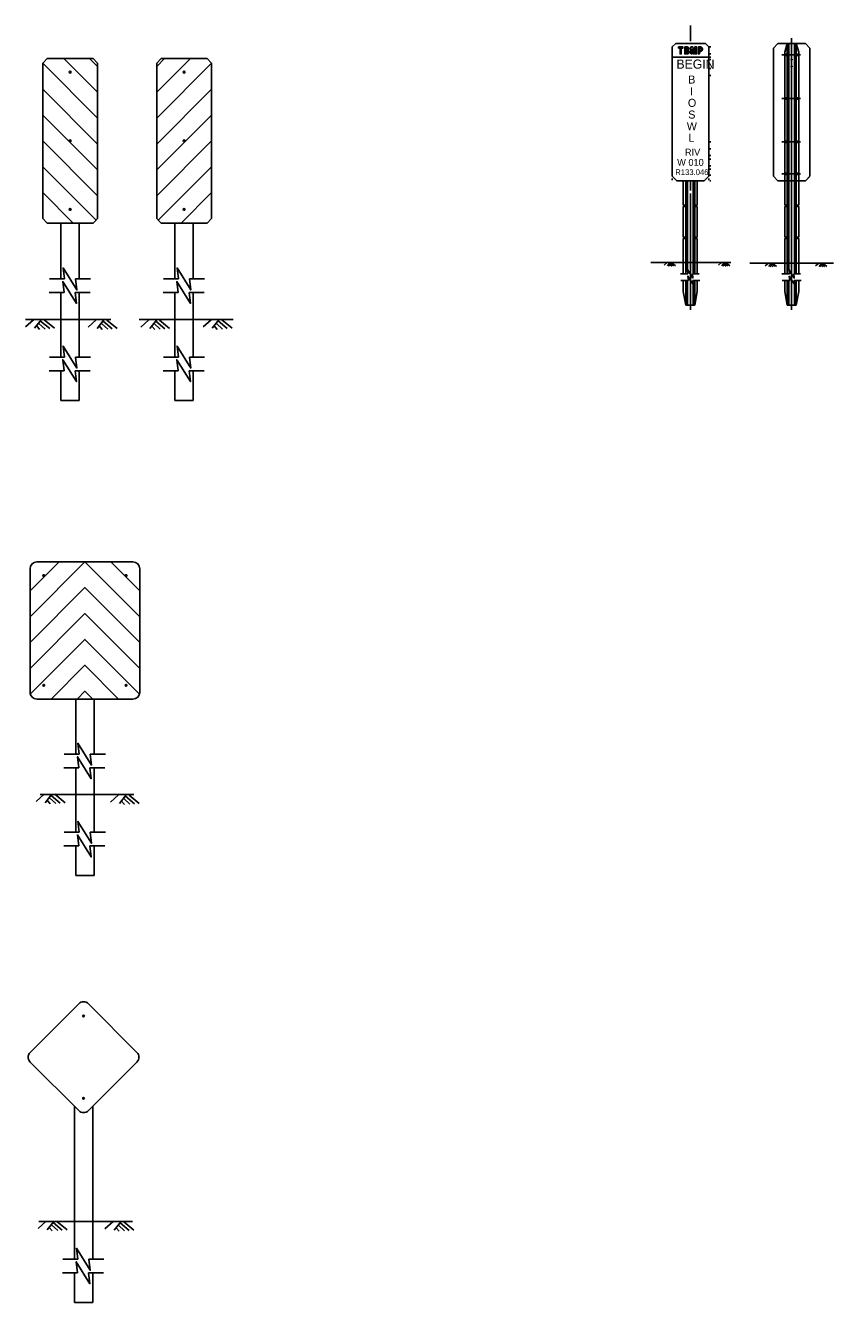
# Model space of a CAD drawing. Extents: x -790.4 to -760, y 487.8 to 512.4.
# Drawn here: x -774.76 to -760.05, y 489.16 to 512.43 of the extents above; entities that cross this region are included whole.
import ezdxf

# ---------------------------------------------------------------- set-up
doc = ezdxf.new("R2010")
doc.units = 0
doc.layers.add('pp_PRESENTATION', color=7, linetype='Continuous')
doc.layers.add('tcd_MARKER', color=7, linetype='Continuous')

msp = doc.modelspace()

# ---------------------------------------------------------------- linework, layer by layer
at = {"layer": 'pp_PRESENTATION'}
for p, q in [((-763.074, 508.109), (-763.131, 508.059)), ((-763.02, 508.109), (-763.067, 508.049)), ((-763.052, 508.066), (-763.031, 508.041)), ((-763.036, 508.084), (-762.992, 508.043)), ((-763.024, 508.1), (-762.96, 508.047)), ((-762.998, 508.109), (-762.926, 508.049)), ((-762.085, 508.11), (-762.142, 508.059)), ((-762.03, 508.109), (-762.077, 508.049)), ((-762.062, 508.067), (-762.042, 508.041)), ((-762.047, 508.084), (-762.003, 508.044)), ((-762.035, 508.1), (-761.971, 508.047)), ((-762.009, 508.109), (-761.936, 508.05)), ((-761.231, 508.099), (-761.288, 508.048)), ((-761.177, 508.099), (-761.224, 508.039)), ((-761.209, 508.056), (-761.188, 508.031)), ((-761.193, 508.073), (-761.149, 508.033)), ((-761.181, 508.09), (-761.117, 508.037)), ((-761.155, 508.099), (-761.083, 508.039)), ((-760.314, 508.097), (-760.371, 508.046)), ((-760.259, 508.097), (-760.306, 508.037)), ((-760.291, 508.054), (-760.271, 508.029)), ((-760.276, 508.071), (-760.232, 508.031)), ((-760.264, 508.088), (-760.2, 508.034)), ((-760.238, 508.096), (-760.165, 508.037)), ((-762.696, 507.905), (-762.834, 507.905)), ((-762.49, 507.905), (-762.616, 507.905)), ((-760.849, 507.905), (-760.988, 507.905)), ((-760.643, 507.905), (-760.769, 507.905)), ((-774.053, 507.81), (-774.328, 507.81)), ((-773.578, 507.81), (-773.853, 507.81)), ((-771.977, 507.81), (-772.252, 507.81)), ((-771.502, 507.81), (-771.777, 507.81)), ((-762.687, 507.781), (-762.826, 507.781)), ((-762.481, 507.781), (-762.607, 507.781)), ((-760.84, 507.78), (-760.979, 507.78)), ((-760.635, 507.78), (-760.76, 507.78)), ((-774.06, 507.563), (-774.335, 507.563)), ((-773.585, 507.563), (-773.86, 507.563)), ((-771.983, 507.563), (-772.258, 507.563)), ((-771.508, 507.563), (-771.783, 507.563)), ((-774.616, 507.067), (-774.763, 506.937)), ((-774.477, 507.066), (-774.598, 506.913)), ((-774.559, 506.957), (-774.506, 506.892)), ((-774.519, 507.001), (-774.406, 506.898)), ((-774.489, 507.043), (-774.323, 506.907)), ((-774.421, 507.066), (-774.235, 506.913)), ((-773.476, 507.064), (-773.623, 506.934)), ((-773.337, 507.063), (-773.458, 506.909)), ((-773.42, 506.953), (-773.366, 506.888)), ((-773.379, 506.998), (-773.266, 506.894)), ((-773.349, 507.04), (-773.183, 506.904)), ((-773.281, 507.062), (-773.095, 506.91)), ((-772.519, 507.063), (-772.665, 506.932)), ((-772.379, 507.062), (-772.5, 506.908)), ((-772.462, 506.952), (-772.409, 506.887)), ((-772.422, 506.996), (-772.309, 506.893)), ((-772.391, 507.039), (-772.226, 506.902)), ((-772.323, 507.061), (-772.138, 506.909)), ((-771.382, 507.068), (-771.529, 506.937)), ((-771.243, 507.067), (-771.364, 506.913)), ((-771.325, 506.957), (-771.272, 506.892)), ((-771.285, 507.001), (-771.172, 506.898)), ((-771.255, 507.044), (-771.089, 506.907)), ((-771.187, 507.066), (-771.001, 506.914)), ((-774.053, 506.386), (-774.328, 506.386)), ((-773.578, 506.386), (-773.853, 506.386)), ((-771.977, 506.386), (-772.252, 506.386)), ((-771.502, 506.386), (-771.777, 506.386)), ((-774.06, 506.139), (-774.335, 506.139)), ((-773.585, 506.139), (-773.86, 506.139)), ((-771.983, 506.139), (-772.258, 506.139)), ((-771.508, 506.139), (-771.783, 506.139)), ((-773.784, 499.153), (-774.059, 499.153)), ((-773.309, 499.153), (-773.584, 499.153)), ((-773.791, 498.906), (-774.066, 498.906)), ((-773.316, 498.906), (-773.591, 498.906)), ((-774.424, 498.423), (-774.57, 498.293)), ((-774.284, 498.422), (-774.405, 498.268)), ((-774.367, 498.313), (-774.314, 498.248)), ((-774.327, 498.357), (-774.213, 498.254)), ((-774.296, 498.399), (-774.131, 498.263)), ((-774.228, 498.422), (-774.043, 498.269)), ((-773.071, 498.41), (-773.218, 498.279)), ((-772.932, 498.409), (-773.053, 498.255)), ((-773.014, 498.299), (-772.961, 498.234)), ((-772.974, 498.343), (-772.861, 498.24)), ((-772.944, 498.386), (-772.778, 498.249)), ((-772.876, 498.408), (-772.69, 498.256)), ((-773.784, 497.729), (-774.059, 497.729)), ((-773.309, 497.729), (-773.584, 497.729)), ((-773.791, 497.482), (-774.066, 497.482)), ((-773.316, 497.482), (-773.591, 497.482)), ((-774.387, 490.643), (-774.534, 490.512)), ((-774.248, 490.642), (-774.369, 490.488)), ((-774.26, 490.619), (-774.094, 490.482)), ((-774.192, 490.641), (-774.006, 490.488)), ((-773.169, 490.637), (-773.316, 490.506)), ((-773.03, 490.636), (-773.151, 490.482)), ((-773.042, 490.613), (-772.876, 490.476)), ((-772.973, 490.635), (-772.788, 490.483)), ((-774.331, 490.532), (-774.278, 490.467)), ((-774.29, 490.576), (-774.177, 490.473)), ((-773.112, 490.526), (-773.059, 490.461)), ((-773.072, 490.57), (-772.959, 490.467)), ((-773.809, 489.952), (-774.084, 489.952)), ((-773.334, 489.952), (-773.609, 489.952)), ((-773.815, 489.706), (-774.09, 489.706)), ((-773.34, 489.706), (-773.615, 489.706))]:
    msp.add_line(p, q, dxfattribs=at)
for points in [[(-774.053, 507.81), (-774.078, 508.01), (-773.828, 507.61), (-773.853, 507.81)], [(-771.977, 507.81), (-772.002, 508.01), (-771.752, 507.61), (-771.777, 507.81)], [(-762.696, 507.905), (-762.706, 507.985), (-762.606, 507.825), (-762.616, 507.905)], [(-762.687, 507.781), (-762.697, 507.861), (-762.597, 507.701), (-762.607, 507.781)], [(-760.849, 507.905), (-760.859, 507.985), (-760.759, 507.825), (-760.769, 507.905)], [(-760.84, 507.78), (-760.85, 507.86), (-760.75, 507.7), (-760.76, 507.78)], [(-774.06, 507.563), (-774.085, 507.763), (-773.835, 507.363), (-773.86, 507.563)], [(-771.983, 507.563), (-772.008, 507.763), (-771.758, 507.363), (-771.783, 507.563)], [(-774.053, 506.386), (-774.078, 506.586), (-773.828, 506.186), (-773.853, 506.386)], [(-771.977, 506.386), (-772.002, 506.586), (-771.752, 506.186), (-771.777, 506.386)], [(-774.06, 506.139), (-774.085, 506.339), (-773.835, 505.939), (-773.86, 506.139)], [(-771.983, 506.139), (-772.008, 506.339), (-771.758, 505.939), (-771.783, 506.139)], [(-773.784, 499.153), (-773.809, 499.353), (-773.559, 498.953), (-773.584, 499.153)], [(-773.791, 498.906), (-773.816, 499.106), (-773.566, 498.706), (-773.591, 498.906)], [(-773.784, 497.729), (-773.809, 497.929), (-773.559, 497.529), (-773.584, 497.729)], [(-773.791, 497.482), (-773.816, 497.682), (-773.566, 497.282), (-773.591, 497.482)], [(-773.809, 489.952), (-773.834, 490.152), (-773.584, 489.752), (-773.609, 489.952)], [(-773.815, 489.706), (-773.84, 489.906), (-773.59, 489.506), (-773.615, 489.706)]]:
    msp.add_lwpolyline(points, dxfattribs=at)
at = {"layer": 'tcd_MARKER'}
for p, q in [((-762.65, 512.14), (-762.65, 512.427)), ((-762.92, 512.099), (-762.983, 512.037)), ((-762.983, 512.037), (-762.983, 511.849)), ((-762.379, 512.099), (-762.92, 512.099)), ((-762.871, 512.016), (-762.871, 512.036)), ((-762.871, 512.036), (-762.788, 512.036)), ((-762.71, 512.016), (-762.733, 512.016)), ((-762.733, 512.016), (-762.733, 511.987)), ((-762.641, 511.911), (-762.641, 512.036)), ((-762.641, 512.036), (-762.621, 512.036)), ((-762.621, 512.036), (-762.61, 512.036)), ((-762.61, 512.036), (-762.591, 511.95)), ((-762.316, 512.037), (-762.379, 512.099)), ((-762.316, 512.037), (-762.278, 512.037)), ((-762.316, 511.849), (-762.316, 512.037)), ((-761.057, 512.099), (-761.14, 512.016)), ((-761.14, 509.682), (-761.14, 512.016)), ((-761.057, 512.099), (-760.557, 512.099)), ((-760.887, 512.099), (-760.934, 511.94)), ((-760.887, 512.099), (-760.887, 508.099)), ((-760.857, 512.099), (-760.857, 508.099)), ((-760.807, 512.198), (-760.807, 507.246)), ((-760.756, 512.099), (-760.756, 508.099)), ((-760.726, 512.099), (-760.726, 508.099)), ((-760.726, 512.099), (-760.679, 511.94)), ((-760.557, 512.099), (-760.473, 512.016)), ((-760.473, 509.682), (-760.473, 512.016)), ((-774.45, 511.744), (-774.367, 511.827)), ((-774.367, 511.827), (-773.534, 511.827)), ((-773.534, 511.827), (-773.45, 511.744)), ((-772.291, 511.827), (-772.374, 511.744)), ((-771.457, 511.827), (-772.291, 511.827)), ((-771.374, 511.744), (-771.457, 511.827)), ((-762.983, 509.682), (-762.983, 511.849)), ((-762.983, 511.849), (-762.316, 511.849)), ((-762.733, 511.987), (-762.71, 511.987)), ((-762.733, 511.967), (-762.711, 511.967)), ((-762.621, 511.911), (-762.641, 511.911)), ((-762.621, 512.003), (-762.621, 511.911)), ((-762.316, 511.912), (-762.278, 511.912)), ((-762.316, 509.682), (-762.316, 511.849)), ((-762.316, 511.849), (-762.278, 511.849)), ((-762.316, 511.807), (-762.278, 511.807)), ((-760.988, 511.891), (-760.649, 511.891)), ((-760.934, 511.94), (-760.934, 511.904)), ((-760.908, 511.904), (-760.934, 511.904)), ((-760.908, 511.878), (-760.934, 511.878)), ((-760.934, 511.878), (-760.934, 511.112)), ((-760.705, 511.904), (-760.679, 511.904)), ((-760.705, 511.878), (-760.679, 511.878)), ((-760.679, 511.94), (-760.679, 511.904)), ((-760.679, 511.878), (-760.679, 511.112)), ((-774.45, 511.744), (-774.45, 508.91)), ((-773.45, 511.744), (-773.45, 508.91)), ((-772.374, 511.744), (-772.374, 508.91)), ((-771.374, 511.744), (-771.374, 508.91)), ((-762.316, 511.641), (-762.278, 511.641)), ((-762.316, 511.516), (-762.278, 511.516)), ((-760.988, 511.099), (-760.649, 511.099)), ((-760.908, 511.112), (-760.934, 511.112)), ((-760.908, 511.086), (-760.934, 511.086)), ((-760.934, 511.086), (-760.934, 510.32)), ((-760.705, 511.112), (-760.679, 511.112)), ((-760.705, 511.086), (-760.679, 511.086)), ((-760.679, 511.086), (-760.679, 510.32)), ((-762.316, 510.307), (-762.278, 510.307)), ((-762.316, 510.182), (-762.278, 510.182)), ((-760.988, 510.307), (-760.649, 510.307)), ((-760.908, 510.32), (-760.934, 510.32)), ((-760.908, 510.294), (-760.934, 510.294)), ((-760.934, 510.294), (-760.934, 509.737)), ((-760.705, 510.32), (-760.679, 510.32)), ((-760.705, 510.294), (-760.679, 510.294)), ((-760.679, 510.294), (-760.679, 509.737)), ((-762.316, 510.057), (-762.278, 510.057)), ((-762.316, 510.057), (-762.278, 510.057)), ((-762.316, 509.995), (-762.278, 509.995)), ((-762.983, 509.682), (-762.9, 509.599)), ((-762.4, 509.599), (-762.316, 509.682)), ((-762.316, 509.87), (-762.278, 509.87)), ((-762.316, 509.807), (-762.278, 509.807)), ((-762.316, 509.703), (-762.278, 509.703)), ((-762.316, 509.703), (-762.278, 509.703)), ((-761.057, 509.599), (-761.14, 509.682)), ((-760.988, 509.724), (-760.649, 509.724)), ((-760.908, 509.737), (-760.934, 509.737)), ((-760.908, 509.711), (-760.934, 509.711)), ((-760.934, 509.711), (-760.934, 509.154)), ((-760.705, 509.737), (-760.679, 509.737)), ((-760.705, 509.711), (-760.679, 509.711)), ((-760.679, 509.711), (-760.679, 509.154)), ((-760.557, 509.599), (-760.473, 509.682)), ((-762.983, 509.638), (-762.983, 509.611)), ((-762.983, 509.638), (-762.983, 509.611)), ((-762.972, 509.672), (-762.91, 509.609)), ((-762.9, 509.599), (-762.4, 509.599)), ((-762.781, 509.599), (-762.781, 509.154)), ((-762.734, 509.599), (-762.734, 508.099)), ((-762.704, 509.599), (-762.704, 508.099)), ((-762.65, 509.599), (-762.65, 509.42)), ((-762.603, 509.599), (-762.603, 508.099)), ((-762.573, 509.599), (-762.573, 508.099)), ((-762.526, 509.599), (-762.526, 509.154)), ((-762.389, 509.609), (-762.327, 509.672)), ((-762.316, 509.638), (-762.316, 509.611)), ((-762.316, 509.638), (-762.316, 509.611)), ((-762.295, 509.599), (-762.278, 509.599)), ((-762.295, 509.599), (-762.278, 509.599)), ((-761.057, 509.599), (-760.934, 509.599)), ((-760.934, 509.599), (-760.679, 509.599)), ((-760.679, 509.599), (-760.557, 509.599)), ((-760.557, 509.599), (-760.484, 509.672)), ((-762.65, 507.246), (-762.65, 509.366)), ((-762.755, 509.154), (-762.781, 509.154)), ((-762.755, 509.128), (-762.781, 509.128)), ((-762.781, 509.128), (-762.781, 508.571)), ((-762.552, 509.154), (-762.526, 509.154)), ((-762.552, 509.128), (-762.526, 509.128)), ((-762.526, 509.128), (-762.526, 508.571)), ((-760.908, 509.154), (-760.934, 509.154)), ((-760.908, 509.128), (-760.934, 509.128)), ((-760.934, 509.128), (-760.934, 508.57)), ((-760.705, 509.154), (-760.679, 509.154)), ((-760.705, 509.128), (-760.679, 509.128)), ((-760.679, 509.128), (-760.679, 508.57)), ((-774.45, 508.91), (-774.367, 508.827)), ((-774.367, 508.827), (-773.534, 508.827)), ((-774.117, 508.827), (-774.117, 507.827)), ((-773.784, 508.827), (-773.784, 507.81)), ((-773.534, 508.827), (-773.45, 508.91)), ((-772.291, 508.827), (-772.374, 508.91)), ((-771.457, 508.827), (-772.291, 508.827)), ((-772.041, 508.827), (-772.041, 507.81)), ((-771.707, 508.827), (-771.707, 507.81)), ((-771.374, 508.91), (-771.457, 508.827)), ((-762.755, 508.571), (-762.781, 508.571)), ((-762.781, 508.545), (-762.781, 508.099)), ((-762.755, 508.545), (-762.781, 508.545)), ((-762.573, 508.645), (-762.573, 508.588)), ((-762.552, 508.571), (-762.526, 508.571)), ((-762.552, 508.545), (-762.526, 508.545)), ((-762.526, 508.545), (-762.526, 508.099)), ((-760.908, 508.57), (-760.934, 508.57)), ((-760.908, 508.544), (-760.934, 508.544)), ((-760.934, 508.544), (-760.934, 508.099)), ((-760.705, 508.57), (-760.679, 508.57)), ((-760.705, 508.544), (-760.679, 508.544)), ((-760.679, 508.544), (-760.679, 508.099)), ((-763.372, 508.109), (-761.918, 508.109)), ((-762.781, 508.109), (-762.781, 507.905)), ((-762.734, 508.109), (-762.734, 507.905)), ((-762.704, 508.109), (-762.704, 507.982)), ((-762.603, 508.109), (-762.603, 507.905)), ((-762.573, 508.109), (-762.573, 507.905)), ((-762.526, 508.109), (-762.526, 507.905)), ((-761.568, 508.099), (-760.046, 508.099)), ((-760.934, 508.099), (-760.934, 507.905)), ((-760.887, 508.099), (-760.887, 507.905)), ((-760.857, 508.099), (-760.857, 507.969)), ((-760.756, 508.099), (-760.756, 507.905)), ((-760.726, 508.099), (-760.726, 507.905)), ((-760.679, 508.099), (-760.679, 507.905)), ((-762.781, 507.781), (-762.781, 507.58)), ((-762.734, 507.781), (-762.734, 507.33)), ((-762.704, 507.779), (-762.704, 507.33)), ((-762.603, 507.712), (-762.603, 507.33)), ((-762.573, 507.781), (-762.573, 507.725)), ((-762.573, 507.724), (-762.573, 507.33)), ((-762.526, 507.781), (-762.526, 507.58)), ((-760.934, 507.781), (-760.934, 507.58)), ((-760.887, 507.781), (-760.887, 507.33)), ((-760.857, 507.781), (-760.857, 507.33)), ((-760.756, 507.712), (-760.756, 507.33)), ((-760.726, 507.781), (-760.726, 507.725)), ((-760.726, 507.781), (-760.726, 507.33)), ((-760.679, 507.781), (-760.679, 507.58)), ((-774.117, 507.569), (-774.117, 507.074)), ((-773.784, 507.569), (-773.784, 507.074)), ((-772.041, 507.569), (-772.041, 507.074)), ((-771.707, 507.569), (-771.707, 507.074)), ((-762.781, 507.58), (-762.734, 507.33)), ((-762.526, 507.58), (-762.573, 507.33)), ((-760.934, 507.58), (-760.887, 507.33)), ((-760.679, 507.58), (-760.726, 507.33)), ((-762.734, 507.33), (-762.573, 507.33)), ((-760.887, 507.33), (-760.726, 507.33)), ((-773.209, 507.074), (-774.762, 507.074)), ((-774.117, 507.074), (-774.117, 506.386)), ((-773.784, 507.074), (-773.784, 506.386)), ((-770.983, 507.074), (-772.691, 507.074)), ((-772.041, 507.074), (-772.041, 506.386)), ((-771.707, 507.074), (-771.707, 506.386)), ((-774.117, 506.145), (-774.117, 505.598)), ((-773.784, 506.145), (-773.784, 505.598)), ((-772.041, 506.145), (-772.041, 505.598)), ((-771.707, 506.145), (-771.707, 505.598)), ((-774.117, 505.598), (-773.784, 505.598)), ((-772.041, 505.598), (-771.707, 505.598)), ((-774.681, 502.129), (-774.153, 502.657)), ((-774.681, 500.282), (-774.681, 502.532)), ((-774.681, 502.532), (-774.681, 502.129)), ((-774.556, 502.657), (-772.806, 502.657)), ((-774.153, 502.657), (-774.556, 502.657)), ((-772.806, 502.657), (-773.21, 502.657)), ((-773.21, 502.657), (-772.681, 502.129)), ((-772.681, 500.282), (-772.681, 502.532)), ((-772.681, 502.129), (-772.681, 502.532)), ((-774.556, 500.157), (-772.806, 500.157)), ((-773.848, 500.157), (-773.848, 499.153)), ((-773.515, 500.157), (-773.515, 499.153)), ((-773.848, 498.906), (-773.848, 498.417)), ((-773.515, 498.906), (-773.515, 498.417)), ((-772.79, 498.417), (-774.498, 498.417)), ((-773.848, 498.417), (-773.848, 497.729)), ((-773.515, 498.417), (-773.515, 497.729)), ((-773.848, 497.487), (-773.848, 496.941)), ((-773.515, 497.487), (-773.515, 496.941)), ((-773.848, 496.941), (-773.515, 496.941)), ((-774.678, 493.72), (-773.794, 494.604)), ((-772.734, 493.72), (-773.618, 494.604)), ((-774.678, 493.543), (-773.794, 492.66)), ((-772.734, 493.543), (-773.618, 492.66)), ((-773.873, 492.738), (-773.873, 490.641)), ((-773.539, 492.738), (-773.539, 490.641)), ((-772.815, 490.641), (-774.523, 490.641)), ((-773.873, 490.641), (-773.873, 489.952)), ((-773.539, 490.641), (-773.539, 489.952)), ((-773.873, 489.711), (-773.873, 489.164)), ((-773.539, 489.711), (-773.539, 489.164)), ((-773.873, 489.164), (-773.539, 489.164))]:
    msp.add_line(p, q, dxfattribs=at)
for points in [[(-762.788, 512.036), (-762.788, 512.016), (-762.819, 512.016), (-762.819, 511.911), (-762.84, 511.911), (-762.84, 512.016), (-762.871, 512.016)], [(-762.709, 511.911), (-762.754, 511.911), (-762.754, 512.036)], [(-762.754, 512.036), (-762.706, 512.036), (-762.702, 512.036)], [(-762.71, 511.987), (-762.706, 511.988), (-762.704, 511.989), (-762.702, 511.99), (-762.701, 511.992), (-762.699, 511.995), (-762.698, 512), (-762.698, 512.004), (-762.699, 512.007), (-762.7, 512.01), (-762.702, 512.012), (-762.702, 512.013), (-762.704, 512.014), (-762.706, 512.015), (-762.71, 512.016)], [(-762.702, 512.036), (-762.698, 512.035), (-762.695, 512.034), (-762.693, 512.033), (-762.691, 512.032), (-762.69, 512.031), (-762.688, 512.029), (-762.685, 512.027), (-762.684, 512.026), (-762.681, 512.023), (-762.68, 512.021), (-762.679, 512.018), (-762.678, 512.014), (-762.677, 512.01), (-762.677, 512.002), (-762.677, 512), (-762.678, 511.996), (-762.68, 511.992), (-762.681, 511.989), (-762.683, 511.986), (-762.687, 511.982), (-762.689, 511.98), (-762.691, 511.979), (-762.693, 511.978), (-762.691, 511.977), (-762.689, 511.976), (-762.687, 511.974), (-762.684, 511.972), (-762.68, 511.966), (-762.678, 511.963), (-762.677, 511.961), (-762.676, 511.958), (-762.675, 511.955), (-762.674, 511.95), (-762.674, 511.942), (-762.674, 511.94), (-762.675, 511.936), (-762.677, 511.931), (-762.677, 511.929), (-762.679, 511.926), (-762.68, 511.923), (-762.682, 511.921), (-762.685, 511.918), (-762.688, 511.916), (-762.689, 511.915), (-762.691, 511.914), (-762.695, 511.913), (-762.699, 511.912), (-762.706, 511.911), (-762.709, 511.911)], [(-762.591, 511.95), (-762.59, 511.95), (-762.571, 512.036), (-762.54, 512.036), (-762.54, 511.911), (-762.56, 511.911), (-762.56, 512.003), (-762.58, 511.911), (-762.6, 511.911), (-762.621, 512.003)], [(-762.464, 511.956), (-762.486, 511.956), (-762.486, 511.911), (-762.507, 511.911), (-762.507, 512.036), (-762.464, 512.036), (-762.459, 512.035), (-762.455, 512.034), (-762.454, 512.033), (-762.451, 512.032), (-762.45, 512.031), (-762.448, 512.03), (-762.446, 512.028), (-762.443, 512.026), (-762.442, 512.025), (-762.44, 512.023), (-762.439, 512.021), (-762.437, 512.018), (-762.436, 512.015), (-762.434, 512.011), (-762.433, 512.008), (-762.432, 512.005), (-762.432, 511.999), (-762.432, 511.995), (-762.432, 511.992), (-762.432, 511.987), (-762.433, 511.984), (-762.434, 511.981), (-762.435, 511.979), (-762.436, 511.977), (-762.437, 511.974), (-762.439, 511.971), (-762.44, 511.969), (-762.442, 511.967), (-762.443, 511.965), (-762.446, 511.963), (-762.448, 511.962), (-762.45, 511.961), (-762.451, 511.96), (-762.454, 511.959), (-762.456, 511.958), (-762.459, 511.957), (-762.464, 511.956)], [(-762.469, 511.977), (-762.467, 511.977), (-762.464, 511.978), (-762.462, 511.979), (-762.46, 511.98), (-762.458, 511.982), (-762.456, 511.984), (-762.455, 511.985), (-762.454, 511.988), (-762.453, 511.991), (-762.452, 511.995), (-762.452, 511.997), (-762.453, 512.002), (-762.454, 512.005), (-762.455, 512.008), (-762.457, 512.01), (-762.458, 512.012), (-762.46, 512.013), (-762.462, 512.014), (-762.463, 512.015), (-762.467, 512.016), (-762.468, 512.016), (-762.469, 512.016), (-762.486, 512.016), (-762.486, 511.977), (-762.469, 511.977)], [(-762.711, 511.933), (-762.733, 511.933), (-762.733, 511.967)], [(-762.711, 511.967), (-762.706, 511.966), (-762.704, 511.965), (-762.702, 511.964), (-762.701, 511.963), (-762.699, 511.962), (-762.698, 511.96), (-762.697, 511.958), (-762.696, 511.956), (-762.695, 511.953), (-762.695, 511.95), (-762.696, 511.946), (-762.697, 511.943), (-762.698, 511.941), (-762.699, 511.939), (-762.7, 511.938), (-762.702, 511.936), (-762.704, 511.935), (-762.706, 511.934), (-762.709, 511.933), (-762.711, 511.933)]]:
    msp.add_lwpolyline(points, dxfattribs=at)
for points in [[(-773.596, 511.827), (-774.067, 511.827), (-773.45, 511.21), (-773.45, 511.682)], [(-772.229, 511.827), (-771.757, 511.827), (-772.374, 511.21), (-772.374, 511.682)], [(-774.45, 511.739), (-774.45, 511.267), (-773.45, 510.267), (-773.45, 510.739)], [(-771.374, 511.739), (-771.374, 511.267), (-772.374, 510.267), (-772.374, 510.739)], [(-774.45, 510.796), (-774.45, 510.325), (-773.45, 509.325), (-773.45, 509.796)], [(-771.374, 510.796), (-771.374, 510.325), (-772.374, 509.325), (-772.374, 509.796)], [(-774.45, 509.853), (-774.45, 509.382), (-773.896, 508.827), (-773.534, 508.827), (-773.479, 508.882)], [(-771.374, 509.853), (-771.374, 509.382), (-771.929, 508.827), (-772.291, 508.827), (-772.345, 508.882)], [(-773.681, 502.657), (-774.681, 501.657), (-774.681, 501.186), (-773.681, 502.186), (-772.681, 501.186), (-772.681, 501.657)], [(-774.676, 500.248), (-774.677, 500.251), (-774.679, 500.257), (-774.68, 500.265), (-774.681, 500.269), (-774.681, 500.274), (-774.681, 500.279), (-774.681, 500.282), (-774.681, 500.715), (-773.681, 501.715), (-772.681, 500.715), (-772.681, 500.282), (-772.681, 500.278), (-772.682, 500.276), (-772.682, 500.271), (-772.682, 500.267), (-772.683, 500.263), (-772.684, 500.259), (-772.684, 500.255), (-772.685, 500.25), (-772.686, 500.248), (-773.681, 501.243)], [(-773.067, 500.157), (-773.681, 500.772), (-774.296, 500.157), (-773.824, 500.157), (-773.681, 500.3), (-773.538, 500.157)]]:
    msp.add_lwpolyline(points, close=True, dxfattribs=at)
for centre, radius in [((-760.807, 511.807), 0.00911), ((-773.95, 511.577), 0.0156), ((-771.874, 511.577), 0.0156), ((-760.807, 511.682), 0.00911), ((-773.95, 510.327), 0.0156), ((-771.874, 510.327), 0.0156), ((-773.95, 509.077), 0.0156), ((-771.874, 509.077), 0.0156), ((-774.431, 502.407), 0.0156), ((-772.931, 502.407), 0.0156), ((-774.431, 500.407), 0.0156), ((-772.931, 500.407), 0.0156), ((-773.706, 494.382), 0.0156), ((-773.706, 492.882), 0.0156)]:
    msp.add_circle(centre, radius, dxfattribs=at)
for centre, radius, start, end in [((-760.908, 511.891), 0.013, 270, 90), ((-760.705, 511.891), 0.013, 90, 270), ((-760.908, 511.099), 0.013, 270, 90), ((-760.705, 511.099), 0.013, 90, 270), ((-760.908, 510.307), 0.013, 270, 90), ((-760.705, 510.307), 0.013, 90, 270), ((-760.908, 509.724), 0.013, 270, 90), ((-760.705, 509.724), 0.013, 90, 270), ((-762.755, 509.141), 0.013, 270, 90), ((-762.552, 509.141), 0.013, 90, 270), ((-760.908, 509.141), 0.013, 270, 90), ((-760.705, 509.141), 0.013, 90, 270), ((-762.755, 508.558), 0.013, 270, 90), ((-762.552, 508.558), 0.013, 90, 270), ((-760.908, 508.557), 0.013, 270, 90), ((-760.705, 508.557), 0.013, 90, 270), ((-774.556, 502.532), 0.125, 90, 180), ((-774.556, 502.532), 0.125, 90, 180), ((-772.806, 502.532), 0.125, 0, 90), ((-772.806, 502.532), 0.125, 0, 90), ((-774.556, 500.282), 0.125, 180, 270), ((-772.806, 500.282), 0.125, 270, 0), ((-773.706, 494.516), 0.125, 45, 135), ((-774.59, 493.632), 0.125, 135, 225), ((-772.822, 493.632), 0.125, 315, 45), ((-773.706, 492.748), 0.125, 225, 315)]:
    msp.add_arc(centre, radius, start, end, dxfattribs=at)

# ---------------------------------------------------------------- texts
for s, height, p in [('BEGIN', 0.1667, (-762.906, 511.641)), ('B', 0.146, (-762.691, 511.37)), ('O', 0.146, (-762.697, 510.945)), ('I', 0.146, (-762.661, 511.157)), ('S', 0.146, (-762.691, 510.732)), ('W', 0.146, (-762.717, 510.52)), ('L', 0.146, (-762.686, 510.308)), ('RIV', 0.125, (-762.751, 510.057)), ('W 010', 0.125, (-762.892, 509.871)), ('R133.046', 0.1042, (-762.927, 509.703))]:
    msp.add_text(s, height=height, dxfattribs=at).set_placement(p)

doc.saveas('drawing.dxf')
